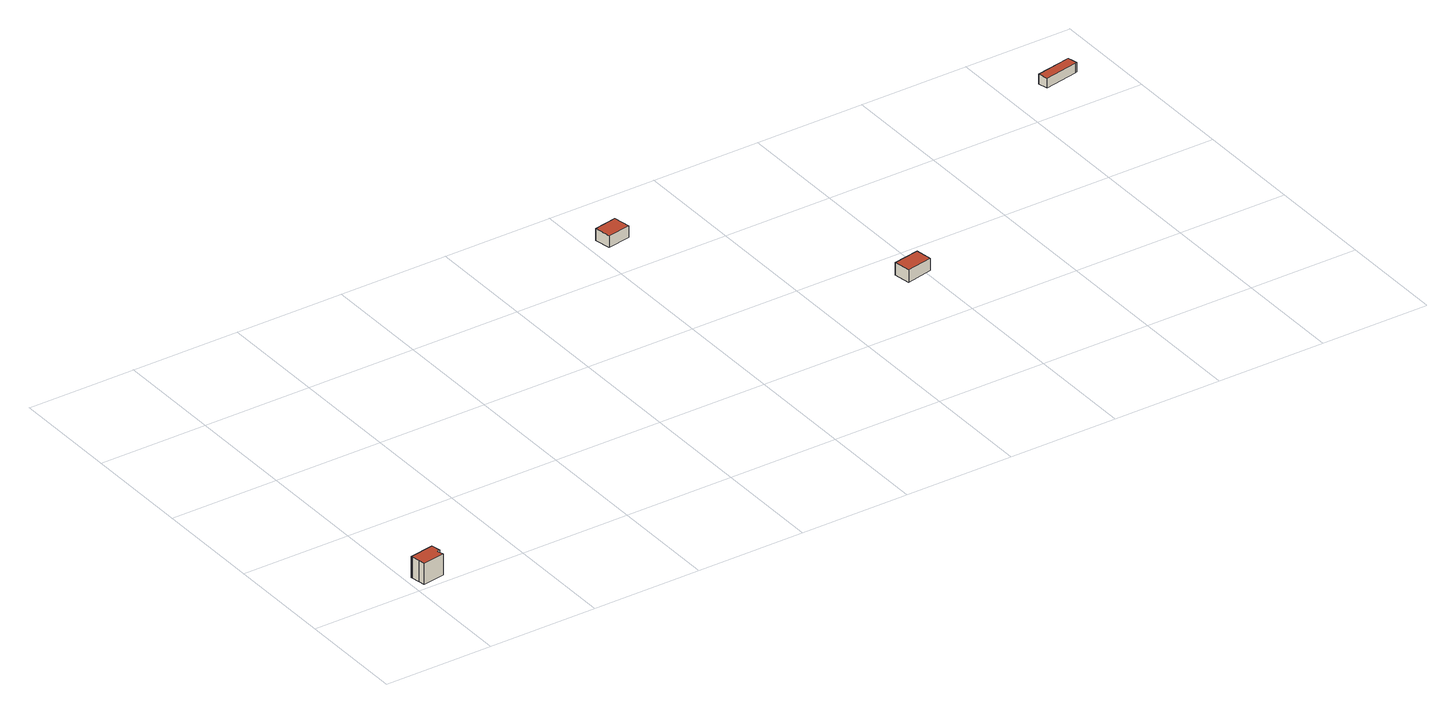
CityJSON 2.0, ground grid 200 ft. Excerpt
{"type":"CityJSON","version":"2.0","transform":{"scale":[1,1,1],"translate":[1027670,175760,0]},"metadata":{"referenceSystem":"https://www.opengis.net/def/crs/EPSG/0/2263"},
"CityObjects":{
"building1":{"type":"Building","attributes":{"name":"Bldg_4210016570","BIN":"4430526"},"geometry":[{"type":"MultiSurface","lod":"2","boundaries":[[[0,1,2,3,4,5,6,7]],[[8,9,10,11,12,13,14,15]],[[14,13,7,6]],[[15,14,6,5]],[[8,15,5,4]],[[9,8,4,3]],[[10,9,3,2]],[[11,10,2,1]],[[12,11,1,0]],[[13,12,0,7]]],"semantics":{"surfaces":[{"type":"GroundSurface"},{"type":"RoofSurface","BIN":"4430526"},{"type":"WallSurface"}],"values":[0,1,2,2,2,2,2,2,2,2]}}]},
"building2":{"type":"Building","attributes":{"name":"Bldg_4210011033","BIN":"4294431"},"geometry":[{"type":"MultiSurface","lod":"2","boundaries":[[[16,17,18,19]],[[20,21,22,23]],[[20,23,19,18]],[[21,20,18,17]],[[22,21,17,16]],[[23,22,16,19]]],"semantics":{"surfaces":[{"type":"GroundSurface"},{"type":"RoofSurface","BIN":"4294431"},{"type":"WallSurface"}],"values":[0,1,2,2,2,2]}}]},
"building3":{"type":"Building","attributes":{"name":"Bldg_4210004562","BIN":"4294673"},"geometry":[{"type":"MultiSurface","lod":"2","boundaries":[[[24,25,26,27]],[[28,29,30,31]],[[28,31,27,26]],[[29,28,26,25]],[[30,29,25,24]],[[31,30,24,27]]],"semantics":{"surfaces":[{"type":"GroundSurface"},{"type":"RoofSurface","BIN":"4294673"},{"type":"WallSurface"}],"values":[0,1,2,2,2,2]}}]},
"building4":{"type":"Building","attributes":{"name":"Bldg_4511006866","BIN":"4594370"},"geometry":[{"type":"MultiSurface","lod":"2","boundaries":[[[32,33,34,35,36,37]],[[38,39,40,41,42,43]],[[32,37,43,42]],[[33,32,42,41]],[[34,33,41,40]],[[35,34,40,39]],[[36,35,39,38]],[[37,36,38,43]]],"semantics":{"surfaces":[{"type":"RoofSurface","BIN":"4594370"},{"type":"GroundSurface"},{"type":"WallSurface"}],"values":[0,1,2,2,2,2,2,2]}}]}
},
"vertices":[
[14,5,10],[12,18,10],[9,32,10],[9,34,10],[54,42,10],[57,25,10],[52,24,10],[55,12,10],[54,42,49],[9,34,49],[9,32,49],[12,18,49],[14,5,49],[55,12,49],[52,24,49],[57,25,49],
[826,671,8],[821,701,8],[863,709,8],[869,678,8],[863,709,30],[821,701,30],[826,671,30],[869,678,30],
[1158,316,9],[1153,346,9],[1201,355,9],[1206,325,9],[1201,355,32],[1153,346,32],[1158,316,32],[1206,325,32],
[1733,687,23],[1736,688,23],[1734,698,23],[1732,706,23],[1667,693,23],[1671,675,23],[1667,693,5],[1732,706,5],[1734,698,5],[1736,688,5],[1733,687,5],[1671,675,5]
]}
